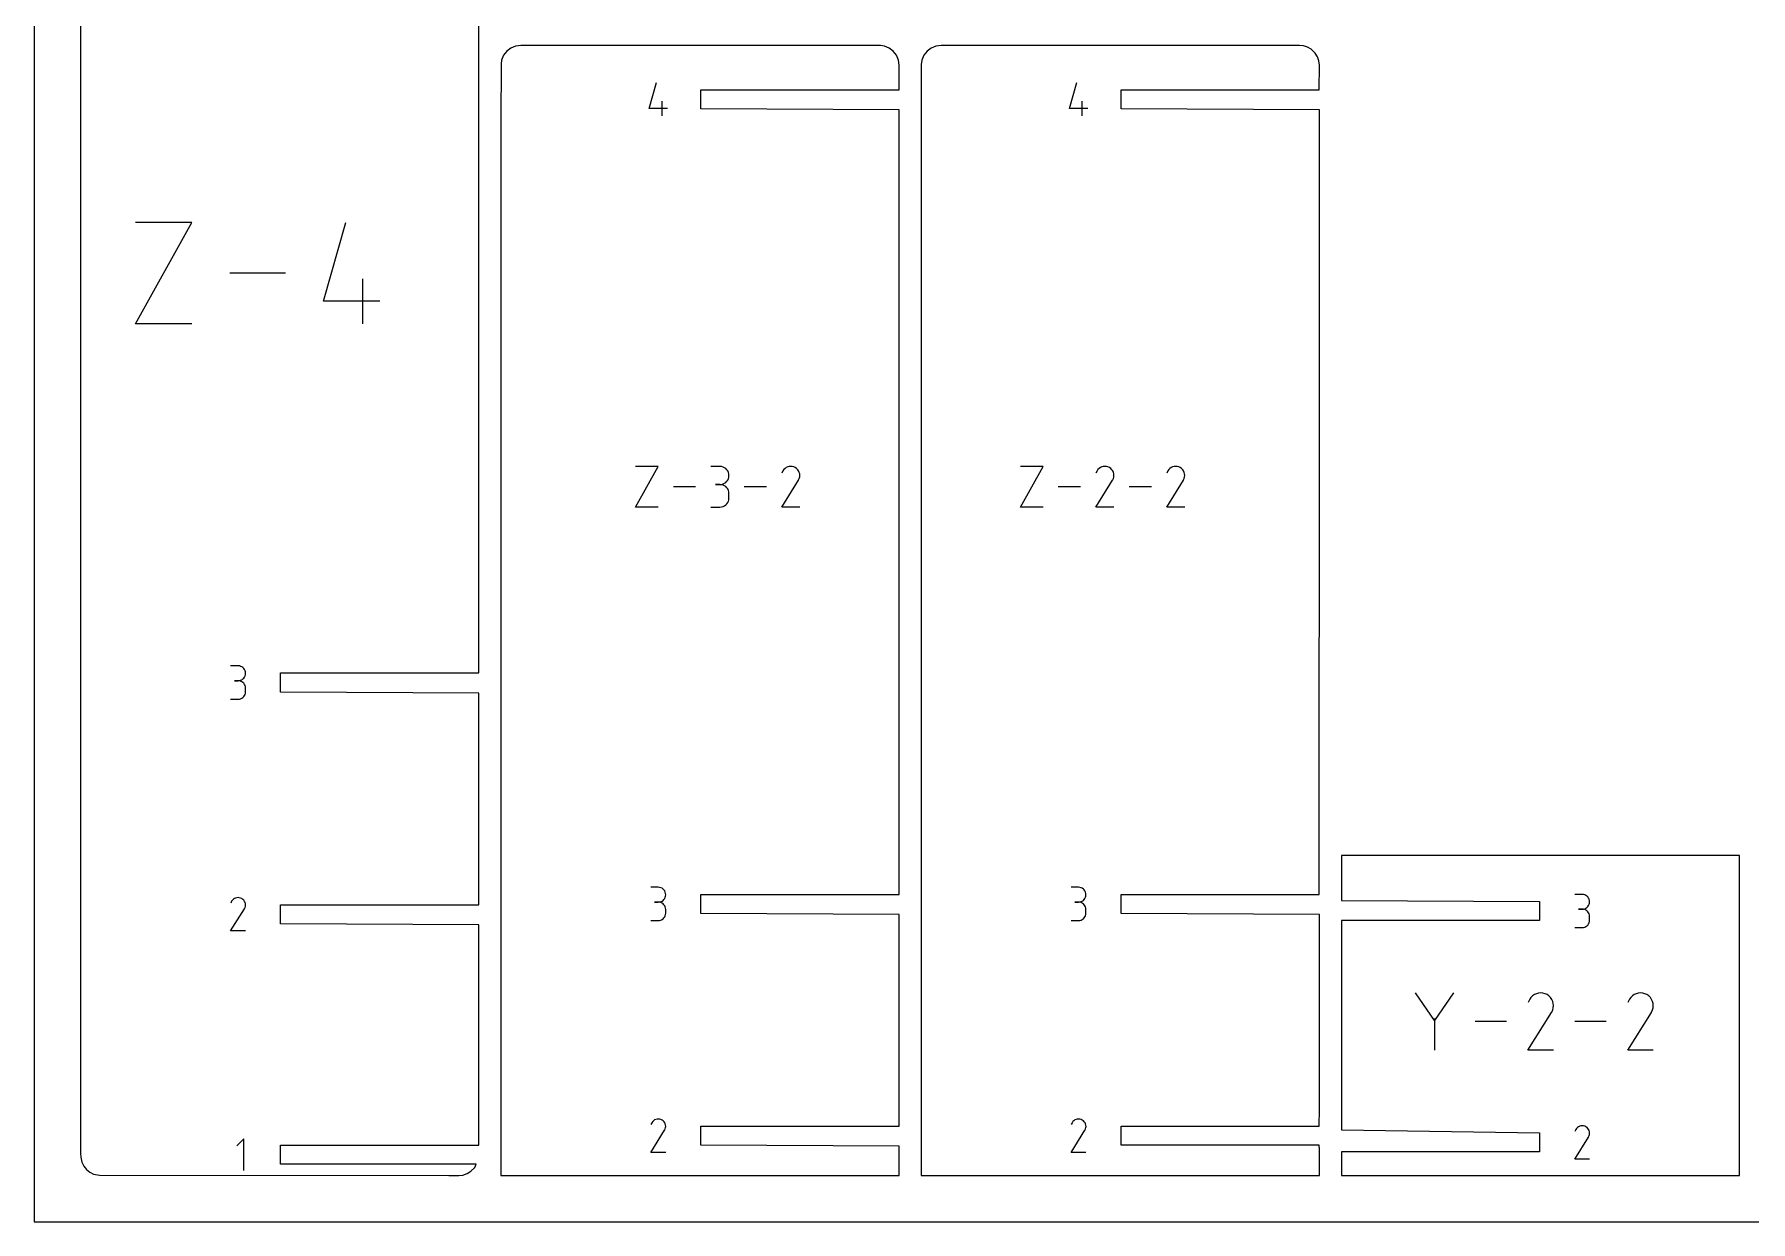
# Model space of a CAD drawing. Extents: x 0 to 450, y 0 to 300.
# Drawn here: x 0 to 247.1, y 0 to 171 of the extents above; entities that cross this region are included whole.
import ezdxf

# ---------------------------------------------------------------- set-up
doc = ezdxf.new("R2010")
doc.units = 0

msp = doc.modelspace()

# ---------------------------------------------------------------- linework, layer by layer
at = {"layer": 'annotation', "color": 1}
for p, q in [((88.49604, 160.320895), (89.560432, 164.053794)), ((148.995533, 160.320895), (150.059925, 164.053794)), ((90.362339, 159.253794), (90.362339, 161.385588)), ((150.861832, 159.253794), (150.861832, 161.385588)), ((91.161235, 160.320895), (88.49604, 160.320895)), ((151.660728, 160.320895), (148.995533, 160.320895)), ((14.579686, 129.301334), (22.68893, 143.906034)), ((22.68893, 143.906034), (14.579686, 143.906034)), ((41.628054, 132.548146), (44.866623, 143.906034)), ((36.152666, 136.603684), (28.167066, 136.603684)), ((47.30654, 129.301334), (47.30654, 135.787631)), ((49.737298, 132.548146), (41.628054, 132.548146)), ((22.68893, 129.301334), (14.579686, 129.301334)), ((86.54386, 102.911829), (89.797272, 108.771206)), ((89.797272, 108.771206), (86.54386, 108.771206)), ((98.696756, 108.764408), (97.395612, 108.764408)), ((98.93077, 108.743403), (98.696756, 108.764408)), ((99.150969, 108.682871), (98.93077, 108.743403)), ((108.670605, 108.750491), (108.456342, 108.693008)), ((108.892166, 108.771063), (108.670605, 108.750491)), ((109.116076, 108.753438), (108.892166, 108.771063)), ((109.337388, 108.696331), (109.116076, 108.753438)), ((141.956646, 102.911829), (145.210059, 108.771206)), ((145.210059, 108.771206), (141.956646, 108.771206)), ((153.882763, 108.750491), (153.6685, 108.693008)), ((154.104324, 108.771063), (153.882763, 108.750491)), ((154.328234, 108.753438), (154.104324, 108.771063)), ((154.549546, 108.696331), (154.328234, 108.753438)), ((164.084276, 108.750491), (163.870013, 108.693008)), ((164.305837, 108.771063), (164.084276, 108.750491)), ((164.529747, 108.753438), (164.305837, 108.771063)), ((164.75106, 108.696331), (164.529747, 108.753438)), ((98.93077, 106.183128), (99.150969, 106.243696)), ((99.353691, 108.586534), (99.150969, 108.682871)), ((99.150969, 106.243696), (99.353691, 106.340128)), ((99.535273, 108.458116), (99.353691, 108.586534)), ((99.353691, 106.340128), (99.535273, 106.468733)), ((99.692053, 108.301339), (99.535273, 108.458116)), ((99.535273, 106.468733), (99.692053, 106.625818)), ((99.820368, 108.119926), (99.692053, 108.301339)), ((99.692053, 106.625818), (99.820368, 106.80769)), ((99.916556, 107.9176), (99.820368, 108.119926)), ((99.820368, 106.80769), (99.916556, 107.010656)), ((99.976954, 107.698084), (99.916556, 107.9176)), ((99.916556, 107.010656), (99.976954, 107.231024)), ((99.997901, 107.465101), (99.976954, 107.698084)), ((99.976954, 107.231024), (99.997901, 107.465101)), ((99.997901, 107.465101), (99.997901, 107.465101)), ((107.596683, 102.911782), (110.001283, 106.78288)), ((107.771222, 108.119667), (107.600357, 107.791901)), ((107.906817, 108.311943), (107.771222, 108.119667)), ((108.0695, 108.472449), (107.906817, 108.311943)), ((108.254325, 108.599899), (108.0695, 108.472449)), ((108.456342, 108.693008), (108.254325, 108.599899)), ((109.551155, 108.598456), (109.337388, 108.696331)), ((109.742347, 108.462692), (109.551155, 108.598456)), ((109.551155, 108.598456), (109.551155, 108.598456)), ((109.902204, 108.299775), (109.742347, 108.462692)), ((110.029305, 108.1147), (109.902204, 108.299775)), ((110.001283, 106.78288), (110.004158, 106.786437)), ((110.001283, 106.78288), (110.001283, 106.78288)), ((110.004158, 106.786437), (110.006914, 106.790024)), ((110.006914, 106.790024), (110.009571, 106.793672)), ((110.009571, 106.793672), (110.012146, 106.797411)), ((110.012146, 106.797411), (110.014658, 106.80127)), ((110.014658, 106.80127), (110.017124, 106.805281)), ((110.017124, 106.805281), (110.019563, 106.809473)), ((110.019563, 106.809473), (110.021993, 106.813877)), ((110.021993, 106.813877), (110.024432, 106.818523)), ((110.024432, 106.818523), (110.123718, 107.031697)), ((110.024432, 106.818523), (110.024432, 106.818523)), ((110.122228, 107.912459), (110.029305, 108.1147)), ((110.179552, 107.698045), (110.122228, 107.912459)), ((110.123718, 107.031697), (110.181719, 107.25267)), ((110.199856, 107.476451), (110.179552, 107.698045)), ((110.181719, 107.25267), (110.199856, 107.476451)), ((152.80884, 102.911782), (155.213441, 106.78288)), ((152.98338, 108.119667), (152.812515, 107.791901)), ((153.118975, 108.311943), (152.98338, 108.119667)), ((153.281658, 108.472449), (153.118975, 108.311943)), ((153.466483, 108.599899), (153.281658, 108.472449)), ((153.6685, 108.693008), (153.466483, 108.599899)), ((154.763313, 108.598456), (154.549546, 108.696331)), ((154.954505, 108.462692), (154.763313, 108.598456)), ((154.763313, 108.598456), (154.763313, 108.598456)), ((155.114362, 108.299775), (154.954505, 108.462692)), ((155.241463, 108.1147), (155.114362, 108.299775)), ((155.213441, 106.78288), (155.216316, 106.786437)), ((155.213441, 106.78288), (155.213441, 106.78288)), ((155.216316, 106.786437), (155.219072, 106.790024)), ((155.219072, 106.790024), (155.221729, 106.793672)), ((155.221729, 106.793672), (155.224304, 106.797411)), ((155.224304, 106.797411), (155.226816, 106.80127)), ((155.226816, 106.80127), (155.229282, 106.805281)), ((155.229282, 106.805281), (155.231721, 106.809473)), ((155.231721, 106.809473), (155.234151, 106.813877)), ((155.234151, 106.813877), (155.23659, 106.818523)), ((155.23659, 106.818523), (155.335876, 107.031697)), ((155.23659, 106.818523), (155.23659, 106.818523)), ((155.334386, 107.912459), (155.241463, 108.1147)), ((155.39171, 107.698045), (155.334386, 107.912459)), ((155.335876, 107.031697), (155.393877, 107.252671)), ((155.412014, 107.476451), (155.39171, 107.698045)), ((155.393877, 107.252671), (155.412014, 107.476451)), ((163.010354, 102.911782), (165.414954, 106.78288)), ((163.184893, 108.119667), (163.014028, 107.791901)), ((163.320488, 108.311943), (163.184893, 108.119667)), ((163.483171, 108.472449), (163.320488, 108.311943)), ((163.667996, 108.599899), (163.483171, 108.472449)), ((163.870013, 108.693008), (163.667996, 108.599899)), ((164.964826, 108.598456), (164.75106, 108.696331)), ((165.156018, 108.462692), (164.964826, 108.598456)), ((164.964826, 108.598456), (164.964826, 108.598456)), ((165.315875, 108.299775), (165.156018, 108.462692)), ((165.442976, 108.1147), (165.315875, 108.299775)), ((165.414954, 106.78288), (165.417829, 106.786437)), ((165.414954, 106.78288), (165.414954, 106.78288)), ((165.417829, 106.786437), (165.420585, 106.790024)), ((165.420585, 106.790024), (165.423242, 106.793672)), ((165.423242, 106.793672), (165.425817, 106.797411)), ((165.425817, 106.797411), (165.428329, 106.80127)), ((165.428329, 106.80127), (165.430795, 106.805281)), ((165.430795, 106.805281), (165.433234, 106.809473)), ((165.433234, 106.809473), (165.435664, 106.813877)), ((165.435664, 106.813877), (165.438104, 106.818523)), ((165.438104, 106.818523), (165.537389, 107.031697)), ((165.438104, 106.818523), (165.438104, 106.818523)), ((165.535899, 107.912459), (165.442976, 108.1147)), ((165.593223, 107.698045), (165.535899, 107.912459)), ((165.537389, 107.031697), (165.59539, 107.252671)), ((165.613527, 107.476451), (165.593223, 107.698045)), ((165.59539, 107.252671), (165.613527, 107.476451)), ((95.198897, 105.841518), (91.99509, 105.841518)), ((98.696756, 106.162119), (98.045265, 106.162119)), ((98.045265, 106.162119), (98.696756, 106.162119)), ((98.696756, 106.162119), (98.93077, 106.183128)), ((98.93077, 106.141114), (98.696756, 106.162119)), ((98.696756, 106.162119), (98.696756, 106.162119)), ((99.150969, 106.080582), (98.93077, 106.141114)), ((99.353691, 105.984245), (99.150969, 106.080582)), ((99.535273, 105.855827), (99.353691, 105.984245)), ((99.692053, 105.69905), (99.535273, 105.855827)), ((99.820368, 105.517637), (99.692053, 105.69905)), ((99.916556, 105.315311), (99.820368, 105.517637)), ((99.976954, 105.095795), (99.916556, 105.315311)), ((99.916556, 103.758673), (99.976954, 103.97824)), ((99.997901, 104.862811), (99.976954, 105.095795)), ((99.976954, 103.97824), (99.997901, 104.21132)), ((99.997901, 104.21132), (99.997901, 104.862811)), ((99.997901, 104.862811), (99.997901, 104.862811)), ((105.399525, 105.841518), (102.195718, 105.841518)), ((150.611683, 105.841518), (147.407876, 105.841518)), ((160.813196, 105.841518), (157.609389, 105.841518)), ((89.797272, 102.911829), (86.54386, 102.911829)), ((97.395612, 102.912013), (98.696756, 102.912013)), ((98.696756, 102.912013), (98.93077, 102.933006)), ((98.696756, 102.912013), (98.696756, 102.912013)), ((98.93077, 102.933006), (99.150969, 102.993508)), ((99.150969, 102.993508), (99.353691, 103.089805)), ((99.353691, 103.089805), (99.535273, 103.218184)), ((99.535273, 103.218184), (99.692053, 103.374931)), ((99.692053, 103.374931), (99.820368, 103.556332)), ((99.820368, 103.556332), (99.916556, 103.758673)), ((110.198972, 102.911782), (107.596683, 102.911782)), ((145.210059, 102.911829), (141.956646, 102.911829)), ((155.41113, 102.911782), (152.80884, 102.911782)), ((165.612643, 102.911782), (163.010354, 102.911782)), ((29.329144, 80.04445), (28.263247, 80.04445)), ((29.520849, 80.027243), (29.329144, 80.04445)), ((29.701236, 79.977655), (29.520849, 80.027243)), ((29.867305, 79.898736), (29.701236, 79.977655)), ((30.016057, 79.793536), (29.867305, 79.898736)), ((30.144491, 79.665104), (30.016057, 79.793536)), ((30.249607, 79.51649), (30.144491, 79.665104)), ((30.328404, 79.350745), (30.249607, 79.51649)), ((30.377882, 79.170917), (30.328404, 79.350745)), ((30.395042, 78.980058), (30.377882, 79.170917)), ((29.329144, 77.912655), (28.795443, 77.912655)), ((28.795443, 77.912655), (29.329144, 77.912655)), ((29.329144, 77.912655), (29.520849, 77.929866)), ((29.520849, 77.895448), (29.329144, 77.912655)), ((29.329144, 77.912655), (29.329144, 77.912655)), ((29.520849, 77.929866), (29.701236, 77.979483)), ((29.701236, 77.84586), (29.520849, 77.895448)), ((29.701236, 77.979483), (29.867305, 78.058481)), ((29.867305, 77.766941), (29.701236, 77.84586)), ((29.867305, 78.058481), (30.016057, 78.163834)), ((30.016057, 77.661741), (29.867305, 77.766941)), ((30.016057, 78.163834), (30.144491, 78.292517)), ((30.144491, 77.533309), (30.016057, 77.661741)), ((30.144491, 78.292517), (30.249607, 78.441507)), ((30.249607, 77.384696), (30.144491, 77.533309)), ((30.249607, 78.441507), (30.328404, 78.607777)), ((30.328404, 77.21895), (30.249607, 77.384696)), ((30.328404, 78.607777), (30.377882, 78.788302)), ((30.377882, 77.039123), (30.328404, 77.21895)), ((30.377882, 78.788302), (30.395042, 78.980058)), ((30.395042, 76.848263), (30.377882, 77.039123)), ((30.395042, 78.980058), (30.395042, 78.980058)), ((30.395042, 76.314562), (30.395042, 76.848263)), ((30.395042, 76.848263), (30.395042, 76.848263)), ((28.263247, 75.250169), (29.329144, 75.250169)), ((29.329144, 75.250169), (29.520849, 75.267366)), ((29.329144, 75.250169), (29.329144, 75.250169)), ((29.520849, 75.267366), (29.701236, 75.31693)), ((29.701236, 75.31693), (29.867305, 75.395816)), ((29.867305, 75.395816), (30.016057, 75.500985)), ((30.016057, 75.500985), (30.144491, 75.629392)), ((30.144491, 75.629392), (30.249607, 75.777995)), ((30.249607, 75.777995), (30.328404, 75.943753)), ((30.328404, 75.943753), (30.377882, 76.123623)), ((30.377882, 76.123623), (30.395042, 76.314562)), ((89.828638, 48.158454), (88.76274, 48.158454)), ((90.020342, 48.141247), (89.828638, 48.158454)), ((90.200729, 48.091659), (90.020342, 48.141247)), ((90.366798, 48.01274), (90.200729, 48.091659)), ((90.51555, 47.90754), (90.366798, 48.01274)), ((90.643984, 47.779108), (90.51555, 47.90754)), ((90.7491, 47.630495), (90.643984, 47.779108)), ((90.827897, 47.464749), (90.7491, 47.630495)), ((90.877375, 47.284922), (90.827897, 47.464749)), ((90.894535, 47.094062), (90.877375, 47.284922)), ((90.877375, 46.902306), (90.894535, 47.094062)), ((90.894535, 47.094062), (90.894535, 47.094062)), ((150.328131, 48.158454), (149.262233, 48.158454)), ((150.519835, 48.141247), (150.328131, 48.158454)), ((150.700222, 48.091659), (150.519835, 48.141247)), ((150.866291, 48.01274), (150.700222, 48.091659)), ((151.015043, 47.90754), (150.866291, 48.01274)), ((151.143477, 47.779108), (151.015043, 47.90754)), ((151.248593, 47.630495), (151.143477, 47.779108)), ((151.32739, 47.464749), (151.248593, 47.630495)), ((151.376868, 47.284922), (151.32739, 47.464749)), ((151.394028, 47.094062), (151.376868, 47.284922)), ((151.376868, 46.902306), (151.394028, 47.094062)), ((151.394028, 47.094062), (151.394028, 47.094062)), ((222.827624, 47.140779), (221.761726, 47.140779)), ((223.019328, 47.123572), (222.827624, 47.140779)), ((223.199715, 47.073984), (223.019328, 47.123572)), ((223.365784, 46.995065), (223.199715, 47.073984)), ((223.514536, 46.889865), (223.365784, 46.995065)), ((28.263247, 41.871306), (30.233095, 45.042509)), ((28.40623, 46.137605), (28.266257, 45.869099)), ((28.517309, 46.295117), (28.40623, 46.137605)), ((28.650579, 46.426603), (28.517309, 46.295117)), ((28.801988, 46.531011), (28.650579, 46.426603)), ((28.96748, 46.607286), (28.801988, 46.531011)), ((29.143004, 46.654376), (28.96748, 46.607286)), ((29.324507, 46.671228), (29.143004, 46.654376)), ((29.507934, 46.65679), (29.324507, 46.671228)), ((29.689233, 46.610008), (29.507934, 46.65679)), ((29.864351, 46.529829), (29.689233, 46.610008)), ((30.020975, 46.418611), (29.864351, 46.529829)), ((29.864351, 46.529829), (29.864351, 46.529829)), ((30.15193, 46.285149), (30.020975, 46.418611)), ((30.256051, 46.133536), (30.15193, 46.285149)), ((30.233095, 45.042509), (30.23545, 45.045423)), ((30.233095, 45.042509), (30.233095, 45.042509)), ((30.23545, 45.045423), (30.237708, 45.048362)), ((30.237708, 45.048362), (30.239885, 45.05135)), ((30.239885, 45.05135), (30.241994, 45.054413)), ((30.241994, 45.054413), (30.244052, 45.057574)), ((30.244052, 45.057574), (30.246072, 45.06086)), ((30.246072, 45.06086), (30.248071, 45.064294)), ((30.248071, 45.064294), (30.250061, 45.067902)), ((30.250061, 45.067902), (30.252059, 45.071708)), ((30.252059, 45.071708), (30.333394, 45.24634)), ((30.252059, 45.071708), (30.252059, 45.071708)), ((30.332173, 45.96786), (30.256051, 46.133536)), ((30.379133, 45.792212), (30.332173, 45.96786)), ((30.333394, 45.24634), (30.380908, 45.427361)), ((30.395767, 45.610682), (30.379133, 45.792212)), ((30.380908, 45.427361), (30.395767, 45.610682)), ((89.828638, 46.026659), (89.294936, 46.026659)), ((89.294936, 46.026659), (89.828638, 46.026659)), ((89.828638, 46.026659), (90.020342, 46.043871)), ((90.020342, 46.009452), (89.828638, 46.026659)), ((89.828638, 46.026659), (89.828638, 46.026659)), ((90.020342, 46.043871), (90.200729, 46.093487)), ((90.200729, 45.959864), (90.020342, 46.009452)), ((90.200729, 46.093487), (90.366798, 46.172485)), ((90.366798, 45.880945), (90.200729, 45.959864)), ((90.366798, 46.172485), (90.51555, 46.277838)), ((90.51555, 45.775745), (90.366798, 45.880945)), ((90.51555, 46.277838), (90.643984, 46.406522)), ((90.643984, 45.647313), (90.51555, 45.775745)), ((90.643984, 46.406522), (90.7491, 46.555511)), ((90.7491, 45.4987), (90.643984, 45.647313)), ((90.7491, 46.555511), (90.827897, 46.721781)), ((90.827897, 45.332954), (90.7491, 45.4987)), ((90.827897, 46.721781), (90.877375, 46.902306)), ((90.877375, 45.153127), (90.827897, 45.332954)), ((90.894535, 44.962267), (90.877375, 45.153127)), ((90.894535, 44.428566), (90.894535, 44.962267)), ((90.894535, 44.962267), (90.894535, 44.962267)), ((150.328131, 46.026659), (149.794429, 46.026659)), ((149.794429, 46.026659), (150.328131, 46.026659)), ((150.328131, 46.026659), (150.519835, 46.043871)), ((150.519835, 46.009452), (150.328131, 46.026659)), ((150.328131, 46.026659), (150.328131, 46.026659)), ((150.519835, 46.043871), (150.700222, 46.093487)), ((150.700222, 45.959864), (150.519835, 46.009452)), ((150.700222, 46.093487), (150.866291, 46.172485)), ((150.866291, 45.880945), (150.700222, 45.959864)), ((150.866291, 46.172485), (151.015043, 46.277838)), ((151.015043, 45.775745), (150.866291, 45.880945)), ((151.015043, 46.277838), (151.143477, 46.406522)), ((151.143477, 45.647313), (151.015043, 45.775745)), ((151.143477, 46.406522), (151.248593, 46.555511)), ((151.248593, 45.4987), (151.143477, 45.647313)), ((151.248593, 46.555511), (151.32739, 46.721781)), ((151.32739, 45.332954), (151.248593, 45.4987)), ((151.32739, 46.721781), (151.376868, 46.902306)), ((151.376868, 45.153127), (151.32739, 45.332954)), ((151.394028, 44.962267), (151.376868, 45.153127)), ((151.394028, 44.428566), (151.394028, 44.962267)), ((151.394028, 44.962267), (151.394028, 44.962267)), ((222.827624, 45.008984), (222.293922, 45.008984)), ((222.293922, 45.008984), (222.827624, 45.008984)), ((222.827624, 45.008984), (223.019328, 45.026196)), ((223.019328, 44.991777), (222.827624, 45.008984)), ((222.827624, 45.008984), (222.827624, 45.008984)), ((223.019328, 45.026196), (223.199715, 45.075812)), ((223.199715, 44.942189), (223.019328, 44.991777)), ((223.199715, 45.075812), (223.365784, 45.15481)), ((223.365784, 44.86327), (223.199715, 44.942189)), ((223.365784, 45.15481), (223.514536, 45.260163)), ((223.514536, 44.75807), (223.365784, 44.86327)), ((223.64297, 46.761433), (223.514536, 46.889865)), ((223.514536, 45.260163), (223.64297, 45.388847)), ((223.64297, 44.629638), (223.514536, 44.75807)), ((223.748086, 46.61282), (223.64297, 46.761433)), ((223.64297, 45.388847), (223.748086, 45.537836)), ((223.748086, 44.481025), (223.64297, 44.629638)), ((223.826883, 46.447074), (223.748086, 46.61282)), ((223.748086, 45.537836), (223.826883, 45.704106)), ((223.826883, 44.315279), (223.748086, 44.481025)), ((223.876361, 46.267247), (223.826883, 46.447074)), ((223.826883, 45.704106), (223.876361, 45.884631)), ((223.893521, 46.076387), (223.876361, 46.267247)), ((223.876361, 45.884631), (223.893521, 46.076387)), ((223.893521, 46.076387), (223.893521, 46.076387)), ((88.76274, 43.364174), (89.828638, 43.364174)), ((89.828638, 43.364174), (90.020342, 43.381371)), ((89.828638, 43.364174), (89.828638, 43.364174)), ((90.020342, 43.381371), (90.200729, 43.430934)), ((90.200729, 43.430934), (90.366798, 43.509821)), ((90.366798, 43.509821), (90.51555, 43.614989)), ((90.51555, 43.614989), (90.643984, 43.743396)), ((90.643984, 43.743396), (90.7491, 43.891999)), ((90.7491, 43.891999), (90.827897, 44.057757)), ((90.827897, 44.057757), (90.877375, 44.237627)), ((90.877375, 44.237627), (90.894535, 44.428566)), ((149.262233, 43.364173), (150.328131, 43.364173)), ((150.328131, 43.364173), (150.519835, 43.381371)), ((150.328131, 43.364173), (150.328131, 43.364173)), ((150.519835, 43.381371), (150.700222, 43.430934)), ((150.700222, 43.430934), (150.866291, 43.509821)), ((150.866291, 43.509821), (151.015043, 43.614989)), ((151.015043, 43.614989), (151.143477, 43.743396)), ((151.143477, 43.743396), (151.248593, 43.891999)), ((151.248593, 43.891999), (151.32739, 44.057757)), ((151.32739, 44.057757), (151.376868, 44.237627)), ((151.376868, 44.237627), (151.394028, 44.428566)), ((221.761726, 42.346499), (222.827624, 42.346499)), ((222.827624, 42.346499), (223.019328, 42.363696)), ((222.827624, 42.346499), (222.827624, 42.346499)), ((223.019328, 42.363696), (223.199715, 42.413259)), ((223.199715, 42.413259), (223.365784, 42.492146)), ((223.365784, 42.492146), (223.514536, 42.597314)), ((223.514536, 42.597314), (223.64297, 42.725721)), ((223.64297, 42.725721), (223.748086, 42.874324)), ((223.748086, 42.874324), (223.826883, 43.040082)), ((223.876361, 44.135452), (223.826883, 44.315279)), ((223.826883, 43.040082), (223.876361, 43.219952)), ((223.893521, 43.944592), (223.876361, 44.135452)), ((223.876361, 43.219952), (223.893521, 43.410891)), ((223.893521, 43.410891), (223.893521, 43.944592)), ((223.893521, 43.944592), (223.893521, 43.944592)), ((30.395042, 41.871306), (28.263247, 41.871306)), ((201.558012, 28.960752), (198.804263, 32.943049)), ((204.311243, 32.943049), (201.558012, 28.960752)), ((215.454747, 32.295713), (215.263701, 32.024807)), ((215.68396, 32.521857), (215.454747, 32.295713)), ((215.944368, 32.701428), (215.68396, 32.521857)), ((216.229, 32.832614), (215.944368, 32.701428)), ((216.530885, 32.913605), (216.229, 32.832614)), ((216.843052, 32.942589), (216.530885, 32.913605)), ((217.15853, 32.917756), (216.843052, 32.942589)), ((217.470347, 32.837295), (217.15853, 32.917756)), ((217.771533, 32.699395), (217.470347, 32.837295)), ((218.040912, 32.50811), (217.771533, 32.699395)), ((217.771533, 32.699395), (217.771533, 32.699395)), ((218.266142, 32.27857), (218.040912, 32.50811)), ((218.44522, 32.017808), (218.266142, 32.27857)), ((229.828141, 32.295713), (229.637095, 32.024807)), ((230.057354, 32.521857), (229.828141, 32.295713)), ((230.317761, 32.701428), (230.057354, 32.521857)), ((230.602393, 32.832614), (230.317761, 32.701428)), ((230.904279, 32.913605), (230.602393, 32.832614)), ((231.216446, 32.942589), (230.904279, 32.913605)), ((231.531923, 32.917756), (231.216446, 32.942589)), ((231.843741, 32.837295), (231.531923, 32.917756)), ((232.144927, 32.699395), (231.843741, 32.837295)), ((232.414306, 32.50811), (232.144927, 32.699395)), ((232.144927, 32.699395), (232.144927, 32.699395)), ((232.639536, 32.27857), (232.414306, 32.50811)), ((232.818614, 32.017808), (232.639536, 32.27857)), ((215.017784, 24.687171), (218.40574, 30.141344)), ((215.263701, 32.024807), (215.022961, 31.563001)), ((218.40574, 30.141344), (218.40979, 30.146356)), ((218.40574, 30.141344), (218.40574, 30.141344)), ((218.40979, 30.146356), (218.413674, 30.15141)), ((218.413674, 30.15141), (218.417417, 30.15655)), ((218.417417, 30.15655), (218.421045, 30.161817)), ((218.421045, 30.161817), (218.424584, 30.167255)), ((218.424584, 30.167255), (218.428059, 30.172906)), ((218.428059, 30.172906), (218.431496, 30.178812)), ((218.431496, 30.178812), (218.434919, 30.185017)), ((218.434919, 30.185017), (218.438356, 30.191563)), ((218.438356, 30.191563), (218.578244, 30.491914)), ((218.438356, 30.191563), (218.438356, 30.191563)), ((218.576145, 31.732861), (218.44522, 32.017808)), ((218.656912, 31.430763), (218.576145, 31.732861)), ((218.578244, 30.491914), (218.659964, 30.803254)), ((218.685519, 31.118549), (218.656912, 31.430763)), ((218.659964, 30.803254), (218.685519, 31.118549)), ((229.391178, 24.687171), (232.779133, 30.141344)), ((229.637095, 32.024807), (229.396355, 31.563001)), ((232.779133, 30.141344), (232.783184, 30.146356)), ((232.779133, 30.141344), (232.779133, 30.141344)), ((232.783184, 30.146356), (232.787068, 30.15141)), ((232.787068, 30.15141), (232.790811, 30.15655)), ((232.790811, 30.15655), (232.794439, 30.161817)), ((232.794439, 30.161817), (232.797978, 30.167255)), ((232.797978, 30.167255), (232.801453, 30.172906)), ((232.801453, 30.172906), (232.804889, 30.178812)), ((232.804889, 30.178812), (232.808313, 30.185017)), ((232.808313, 30.185017), (232.81175, 30.191563)), ((232.81175, 30.191563), (232.951638, 30.491914)), ((232.81175, 30.191563), (232.81175, 30.191563)), ((232.949538, 31.732861), (232.818614, 32.017808)), ((233.030305, 31.430763), (232.949538, 31.732861)), ((232.951638, 30.491914), (233.033358, 30.803254)), ((233.058913, 31.118549), (233.030305, 31.430763)), ((233.033358, 30.803254), (233.058913, 31.118549)), ((201.558012, 29.28122), (201.558012, 24.686979)), ((211.922105, 28.815014), (207.408111, 28.815014)), ((226.295499, 28.815014), (221.781504, 28.815014)), ((218.684273, 24.687171), (215.017784, 24.687171)), ((233.057666, 24.687171), (229.391178, 24.687171)), ((88.76274, 9.98531), (90.732588, 13.156513)), ((88.905723, 14.251609), (88.76575, 13.983103)), ((89.016802, 14.409121), (88.905723, 14.251609)), ((89.150072, 14.540608), (89.016802, 14.409121)), ((89.301481, 14.645015), (89.150072, 14.540608)), ((89.466973, 14.72129), (89.301481, 14.645015)), ((89.642497, 14.76838), (89.466973, 14.72129)), ((89.824, 14.785232), (89.642497, 14.76838)), ((90.007427, 14.770794), (89.824, 14.785232)), ((90.188726, 14.724012), (90.007427, 14.770794)), ((90.363844, 14.643833), (90.188726, 14.724012)), ((90.520468, 14.532615), (90.363844, 14.643833)), ((90.363844, 14.643833), (90.363844, 14.643833)), ((90.651423, 14.399154), (90.520468, 14.532615)), ((90.755544, 14.24754), (90.651423, 14.399154)), ((90.732588, 13.156513), (90.734943, 13.159427)), ((90.732588, 13.156513), (90.732588, 13.156513)), ((90.734943, 13.159427), (90.737201, 13.162366)), ((90.737201, 13.162366), (90.739378, 13.165354)), ((90.739378, 13.165354), (90.741488, 13.168417)), ((90.741488, 13.168417), (90.743545, 13.171578)), ((90.743545, 13.171578), (90.745566, 13.174864)), ((90.745566, 13.174864), (90.747564, 13.178298)), ((90.747564, 13.178298), (90.749554, 13.181906)), ((90.749554, 13.181906), (90.751552, 13.185712)), ((90.751552, 13.185712), (90.832887, 13.360344)), ((90.751552, 13.185712), (90.751552, 13.185712)), ((90.831666, 14.081864), (90.755544, 14.24754)), ((90.878627, 13.906216), (90.831666, 14.081864)), ((90.832887, 13.360344), (90.880401, 13.541366)), ((90.89526, 13.724686), (90.878627, 13.906216)), ((90.880401, 13.541366), (90.89526, 13.724686)), ((149.262233, 9.98531), (151.232082, 13.156513)), ((149.405216, 14.251609), (149.265243, 13.983103)), ((149.516295, 14.409121), (149.405216, 14.251609)), ((149.649566, 14.540608), (149.516295, 14.409121)), ((149.800974, 14.645015), (149.649566, 14.540608)), ((149.966466, 14.72129), (149.800974, 14.645015)), ((150.141991, 14.76838), (149.966466, 14.72129)), ((150.323493, 14.785232), (150.141991, 14.76838)), ((150.50692, 14.770794), (150.323493, 14.785232)), ((150.688219, 14.724012), (150.50692, 14.770794)), ((150.863337, 14.643833), (150.688219, 14.724012)), ((151.019961, 14.532615), (150.863337, 14.643833)), ((150.863337, 14.643833), (150.863337, 14.643833)), ((151.150916, 14.399154), (151.019961, 14.532615)), ((151.255037, 14.24754), (151.150916, 14.399154)), ((151.232082, 13.156513), (151.234436, 13.159427)), ((151.232082, 13.156513), (151.232082, 13.156513)), ((151.234436, 13.159427), (151.236695, 13.162366)), ((151.236695, 13.162366), (151.238871, 13.165354)), ((151.238871, 13.165354), (151.240981, 13.168417)), ((151.240981, 13.168417), (151.243038, 13.171578)), ((151.243038, 13.171578), (151.245059, 13.174864)), ((151.245059, 13.174864), (151.247057, 13.178298)), ((151.247057, 13.178298), (151.249047, 13.181906)), ((151.249047, 13.181906), (151.251046, 13.185712)), ((151.251046, 13.185712), (151.33238, 13.360344)), ((151.251046, 13.185712), (151.251046, 13.185712)), ((151.33116, 14.081864), (151.255037, 14.24754)), ((151.37812, 13.906216), (151.33116, 14.081864)), ((151.33238, 13.360344), (151.379894, 13.541366)), ((151.394753, 13.724686), (151.37812, 13.906216)), ((151.379894, 13.541366), (151.394753, 13.724686)), ((221.904709, 13.280516), (221.764736, 13.012009)), ((222.015788, 13.438028), (221.904709, 13.280516)), ((222.149059, 13.569514), (222.015788, 13.438028)), ((222.300467, 13.673921), (222.149059, 13.569514)), ((222.465959, 13.750196), (222.300467, 13.673921)), ((222.641484, 13.797286), (222.465959, 13.750196)), ((222.822986, 13.814139), (222.641484, 13.797286)), ((223.006413, 13.7997), (222.822986, 13.814139)), ((223.187712, 13.752918), (223.006413, 13.7997)), ((223.36283, 13.672739), (223.187712, 13.752918)), ((223.519454, 13.561521), (223.36283, 13.672739)), ((223.36283, 13.672739), (223.36283, 13.672739)), ((223.650409, 13.42806), (223.519454, 13.561521)), ((223.75453, 13.276446), (223.650409, 13.42806)), ((223.750539, 12.214618), (223.831873, 12.38925)), ((223.830653, 13.11077), (223.75453, 13.276446)), ((223.877613, 12.935122), (223.830653, 13.11077)), ((223.831873, 12.38925), (223.879387, 12.570272)), ((223.894246, 12.753593), (223.877613, 12.935122)), ((223.879387, 12.570272), (223.894246, 12.753593)), ((30.143593, 11.932486), (29.131291, 10.919899)), ((30.143593, 7.378985), (30.143593, 11.932486)), ((90.894535, 9.98531), (88.76274, 9.98531)), ((151.394028, 9.98531), (149.262233, 9.98531)), ((221.761726, 9.014217), (223.731574, 12.18542)), ((223.731574, 12.18542), (223.733929, 12.188334)), ((223.731574, 12.18542), (223.731574, 12.18542)), ((223.733929, 12.188334), (223.736188, 12.191272)), ((223.736188, 12.191272), (223.738364, 12.194261)), ((223.738364, 12.194261), (223.740474, 12.197323)), ((223.740474, 12.197323), (223.742531, 12.200485)), ((223.742531, 12.200485), (223.744552, 12.20377)), ((223.744552, 12.20377), (223.74655, 12.207205)), ((223.74655, 12.207205), (223.74854, 12.210812)), ((223.74854, 12.210812), (223.750539, 12.214618)), ((223.750539, 12.214618), (223.750539, 12.214618)), ((223.893521, 9.014217), (221.761726, 9.014217))]:
    msp.add_line(p, q, dxfattribs=at)
at = {"layer": 'boundary', "color": 5}
for p, q in [((6.6675, 191.142637), (6.6675, 104.917102)), ((63.991993, 104.917102), (63.991993, 191.142637)), ((68.006492, 168.572189), (67.550997, 167.978572)), ((68.600106, 169.027684), (68.006492, 168.572189)), ((69.291385, 169.314016), (68.600106, 169.027684)), ((70.033219, 169.411684), (69.291385, 169.314016)), ((79.592048, 169.411685), (70.033219, 169.411684)), ((121.818606, 169.386229), (79.592048, 169.411685)), ((122.367094, 169.314016), (121.818606, 169.386229)), ((123.058373, 169.027684), (122.367094, 169.314016)), ((123.651987, 168.572189), (123.058373, 169.027684)), ((124.107483, 167.978572), (123.651987, 168.572189)), ((128.505985, 168.572189), (128.05049, 167.978572)), ((129.099599, 169.027684), (128.505985, 168.572189)), ((129.790878, 169.314016), (129.099599, 169.027684)), ((130.532711, 169.411685), (129.790878, 169.314016)), ((179.879969, 169.411685), (130.532711, 169.411685)), ((182.124754, 169.411685), (179.879969, 169.411685)), ((182.718061, 169.348653), (182.124754, 169.411685)), ((183.295264, 169.157183), (182.718061, 169.348653)), ((183.824212, 168.840767), (183.295264, 169.157183)), ((184.405789, 168.26231), (183.824212, 168.840767)), ((184.723212, 167.742868), (184.405789, 168.26231)), ((67.194136, 166.751627), (67.166993, 158.525665)), ((67.264659, 167.287293), (67.194136, 166.751627)), ((67.550997, 167.978572), (67.264659, 167.287293)), ((124.393821, 167.287293), (124.107483, 167.978572)), ((124.491486, 166.54546), (124.393821, 167.287293)), ((124.491486, 164.251632), (124.491486, 166.54546)), ((127.666487, 165.994407), (127.666486, 164.50166)), ((127.679235, 166.642292), (127.666487, 165.994407)), ((127.764152, 167.287293), (127.679235, 166.642292)), ((128.05049, 167.978572), (127.764152, 167.287293)), ((184.92285, 167.160617), (184.723212, 167.742868)), ((184.990979, 166.545459), (184.92285, 167.160617)), ((184.980679, 163.026794), (184.990979, 166.545459)), ((124.481186, 163.026793), (124.491486, 164.251632)), ((127.666486, 164.50166), (127.666486, 163.723559)), ((127.666486, 163.723559), (127.666486, 162.259448)), ((95.95624, 160.280794), (95.95624, 163.026794)), ((95.95624, 163.026794), (124.481186, 163.026793)), ((127.666486, 162.259448), (127.666486, 160.666374)), ((127.666486, 160.666374), (127.666486, 98.436456)), ((156.455733, 160.280794), (156.455733, 163.026794)), ((156.455733, 163.026794), (184.980679, 163.026794)), ((67.166993, 158.525665), (67.166993, 157.870706)), ((124.491486, 160.130794), (95.95624, 160.280794)), ((124.491486, 158.525665), (124.491486, 160.130794)), ((124.491486, 157.870706), (124.491486, 158.525665)), ((184.990979, 160.130794), (156.455733, 160.280794)), ((184.990979, 159.615547), (184.990979, 160.130794)), ((184.990979, 157.854812), (184.990979, 159.615547)), ((67.166993, 157.870706), (67.166993, 156.588088)), ((67.166993, 156.588088), (67.166993, 136.71965)), ((124.491486, 156.451861), (124.491486, 157.870706)), ((124.491486, 136.71965), (124.491486, 156.451861)), ((184.990979, 121.16992), (184.990979, 157.854812)), ((67.166993, 136.71965), (67.166993, 24.802663)), ((124.481186, 47.137023), (124.491486, 136.71965)), ((184.980679, 47.137023), (184.990979, 121.16992)), ((6.6675, 104.917102), (6.6675, 64.05724)), ((63.981693, 79.023019), (63.991993, 104.917102)), ((127.666486, 98.436456), (127.666486, 36.648657)), ((35.456747, 76.277019), (35.456747, 79.023019)), ((35.456747, 79.023019), (63.981693, 79.023019)), ((63.991993, 76.127022), (35.456747, 76.277019)), ((63.991993, 64.057241), (63.991993, 76.127022)), ((6.6675, 64.05724), (6.6675, 56.339217)), ((63.991993, 56.339217), (63.991993, 64.057241)), ((6.6675, 56.339217), (6.6675, 13.966681)), ((63.981693, 45.644345), (63.991993, 56.339217)), ((194.191041, 52.754098), (188.165979, 52.754098)), ((188.165979, 52.754098), (188.165979, 50.09223)), ((245.490472, 52.754098), (194.191041, 52.754098)), ((245.490472, 50.09223), (245.490472, 52.754098)), ((188.165979, 50.09223), (188.165979, 46.92458)), ((245.490472, 46.439641), (245.490472, 50.09223)), ((95.95624, 44.391023), (95.95624, 47.137023)), ((95.95624, 47.137023), (124.481186, 47.137023)), ((156.455733, 44.391023), (156.455733, 47.137023)), ((156.455733, 47.137023), (184.980679, 47.137023)), ((35.456746, 42.898345), (35.456746, 45.644345)), ((35.456746, 45.644345), (63.981693, 45.644345)), ((188.165979, 46.92458), (188.165979, 46.269347)), ((188.165979, 46.269347), (216.701226, 46.119348)), ((216.701226, 46.119348), (216.701226, 43.373348)), ((245.490472, 45.670316), (245.490472, 46.439641)), ((245.490472, 44.581248), (245.490472, 45.670316)), ((245.490472, 43.214524), (245.490472, 44.581248)), ((63.991993, 42.748345), (35.456746, 42.898345)), ((63.991993, 13.96668), (63.991993, 42.748345)), ((124.491486, 44.241023), (95.95624, 44.391023)), ((124.491486, 24.802663), (124.491486, 44.241023)), ((184.990979, 44.241023), (156.455733, 44.391023)), ((184.990979, 29.833277), (184.990979, 44.241023)), ((188.176279, 43.373348), (188.165979, 30.386463)), ((216.701226, 43.373348), (188.176279, 43.373348)), ((245.490472, 30.386463), (245.490472, 43.214524)), ((127.666486, 36.648657), (127.666486, 35.445007)), ((127.666486, 35.445007), (127.666486, 33.529687)), ((127.666486, 33.529687), (127.666486, 26.901254)), ((184.990979, 26.901254), (184.990979, 29.833277)), ((188.165979, 30.386463), (188.165979, 16.207073)), ((245.490472, 16.207073), (245.490472, 30.386463)), ((67.166993, 24.802663), (67.166993, 23.036439)), ((124.491486, 23.036439), (124.491486, 24.802663)), ((127.666486, 26.901254), (127.666486, 17.253)), ((184.990979, 17.253001), (184.990979, 26.901254)), ((67.166993, 23.036439), (67.166993, 18.112324)), ((124.491486, 18.112324), (124.491486, 23.036439)), ((67.166993, 18.112324), (67.166993, 16.588377)), ((124.491486, 16.588377), (124.491486, 18.112324)), ((67.166993, 16.588377), (67.166993, 15.964309)), ((67.166993, 15.964309), (67.166993, 15.193165)), ((67.166993, 15.193165), (67.166993, 14.396587)), ((124.491486, 15.96431), (124.491486, 16.588377)), ((124.491486, 15.193165), (124.491486, 15.96431)), ((124.491486, 14.396587), (124.491486, 15.193165)), ((127.666486, 17.253), (127.666486, 16.238342)), ((127.666486, 16.238342), (127.666486, 12.423656)), ((184.980679, 13.758349), (184.990979, 16.238341)), ((184.990979, 16.238341), (184.990979, 17.253001)), ((188.165979, 16.207073), (188.165979, 15.239155)), ((188.165979, 15.239155), (188.165979, 14.194846)), ((245.490472, 15.239155), (245.490472, 16.207073)), ((245.490472, 14.194846), (245.490472, 15.239155)), ((6.6675, 13.966681), (6.6675, 13.359722)), ((6.6675, 13.359722), (6.6675, 12.702842)), ((6.6675, 12.702842), (6.6675, 12.085996)), ((63.991993, 13.359721), (63.991993, 13.96668)), ((63.991993, 12.702842), (63.991993, 13.359721)), ((63.991993, 12.085996), (63.991993, 12.702842)), ((67.166993, 14.396587), (67.166993, 13.637997)), ((67.166993, 13.637997), (67.166993, 12.207455)), ((95.95624, 11.01235), (95.956239, 13.758349)), ((95.956239, 13.758349), (124.481186, 13.758349)), ((124.481186, 13.758349), (124.491486, 14.396587)), ((127.666486, 12.423656), (127.666487, 11.401933)), ((156.455733, 11.012349), (156.455733, 13.758349)), ((156.455733, 13.758349), (184.980679, 13.758349)), ((188.165979, 14.194846), (188.165979, 13.219254)), ((188.165979, 13.219254), (216.701226, 12.787256)), ((216.701226, 12.787256), (216.701226, 10.041256)), ((245.490472, 13.219254), (245.490472, 14.194846)), ((245.490472, 12.40952), (245.490472, 13.219254)), ((245.490472, 11.401741), (245.490472, 12.40952)), ((6.6675, 12.085996), (6.6675, 11.539952)), ((6.6675, 11.539952), (6.6675, 10.589797)), ((6.6675, 10.589797), (6.6675, 9.885529)), ((6.6675, 9.885529), (6.680514, 9.26882)), ((35.456746, 8.282735), (35.456747, 11.028735)), ((35.456747, 11.028735), (63.981693, 11.028735)), ((63.981693, 11.028735), (63.991993, 11.539952)), ((63.991993, 11.539952), (63.991993, 12.085996)), ((67.166993, 12.207455), (67.166993, 11.072854)), ((67.166993, 11.072854), (67.166994, 6.6675)), ((124.491486, 10.862349), (95.95624, 11.01235)), ((124.491486, 6.6675), (124.491486, 10.862349)), ((127.666487, 10.406498), (127.666486, 9.585017)), ((127.666487, 11.401933), (127.666487, 10.406498)), ((184.980679, 11.012349), (156.455733, 11.012349)), ((184.990979, 10.406498), (184.980679, 11.012349)), ((184.990979, 9.585017), (184.990979, 10.406498)), ((188.176279, 10.041256), (188.165979, 9.891256)), ((188.165979, 9.891256), (188.165979, 8.686402)), ((216.701226, 10.041256), (188.176279, 10.041256)), ((245.490472, 8.421028), (245.490472, 11.401741)), ((6.680514, 9.26882), (6.845404, 8.555522)), ((6.845404, 8.555522), (7.118559, 7.992779)), ((7.118559, 7.992779), (7.506999, 7.507008)), ((7.506999, 7.507008), (7.987059, 7.122117)), ((63.605507, 8.282735), (35.456746, 8.282735)), ((62.842843, 7.252879), (63.393824, 7.801064)), ((63.393824, 7.801064), (63.605507, 8.282735)), ((127.666486, 9.585017), (127.666486, 8.974368)), ((127.666486, 8.974368), (127.666486, 8.278774)), ((127.666486, 8.278774), (127.666486, 7.183144)), ((184.990979, 8.974368), (184.990979, 9.585017)), ((184.990979, 8.278774), (184.990979, 8.974368)), ((184.990979, 7.183144), (184.990979, 8.278774)), ((188.165979, 8.686402), (188.165979, 6.6675)), ((245.490472, 6.6675), (245.490472, 8.421028)), ((7.987059, 7.122117), (8.530087, 6.854039)), ((8.530087, 6.854039), (9.383983, 6.687216)), ((9.383983, 6.687216), (59.653969, 6.6675)), ((59.653969, 6.6675), (61.125768, 6.6675)), ((61.125768, 6.6675), (61.665784, 6.720697)), ((61.665784, 6.720697), (62.310915, 6.929221)), ((62.310915, 6.929221), (62.842843, 7.252879)), ((67.166994, 6.6675), (117.187769, 6.6675)), ((117.187769, 6.6675), (124.491486, 6.6675)), ((127.666486, 7.183144), (127.666486, 6.6675)), ((127.666486, 6.6675), (130.337847, 6.6675)), ((130.337847, 6.6675), (184.990979, 6.6675)), ((184.990979, 6.6675), (184.990979, 7.183144)), ((188.165979, 6.6675), (240.17439, 6.6675)), ((240.17439, 6.6675), (245.490472, 6.6675))]:
    msp.add_line(p, q, dxfattribs=at)
at = {"layer": 'frame', "color": 5}
for p, q in [((0, 300), (0, 0)), ((0, 0), (450, 0))]:
    msp.add_line(p, q, dxfattribs=at)

doc.saveas('drawing.dxf')
